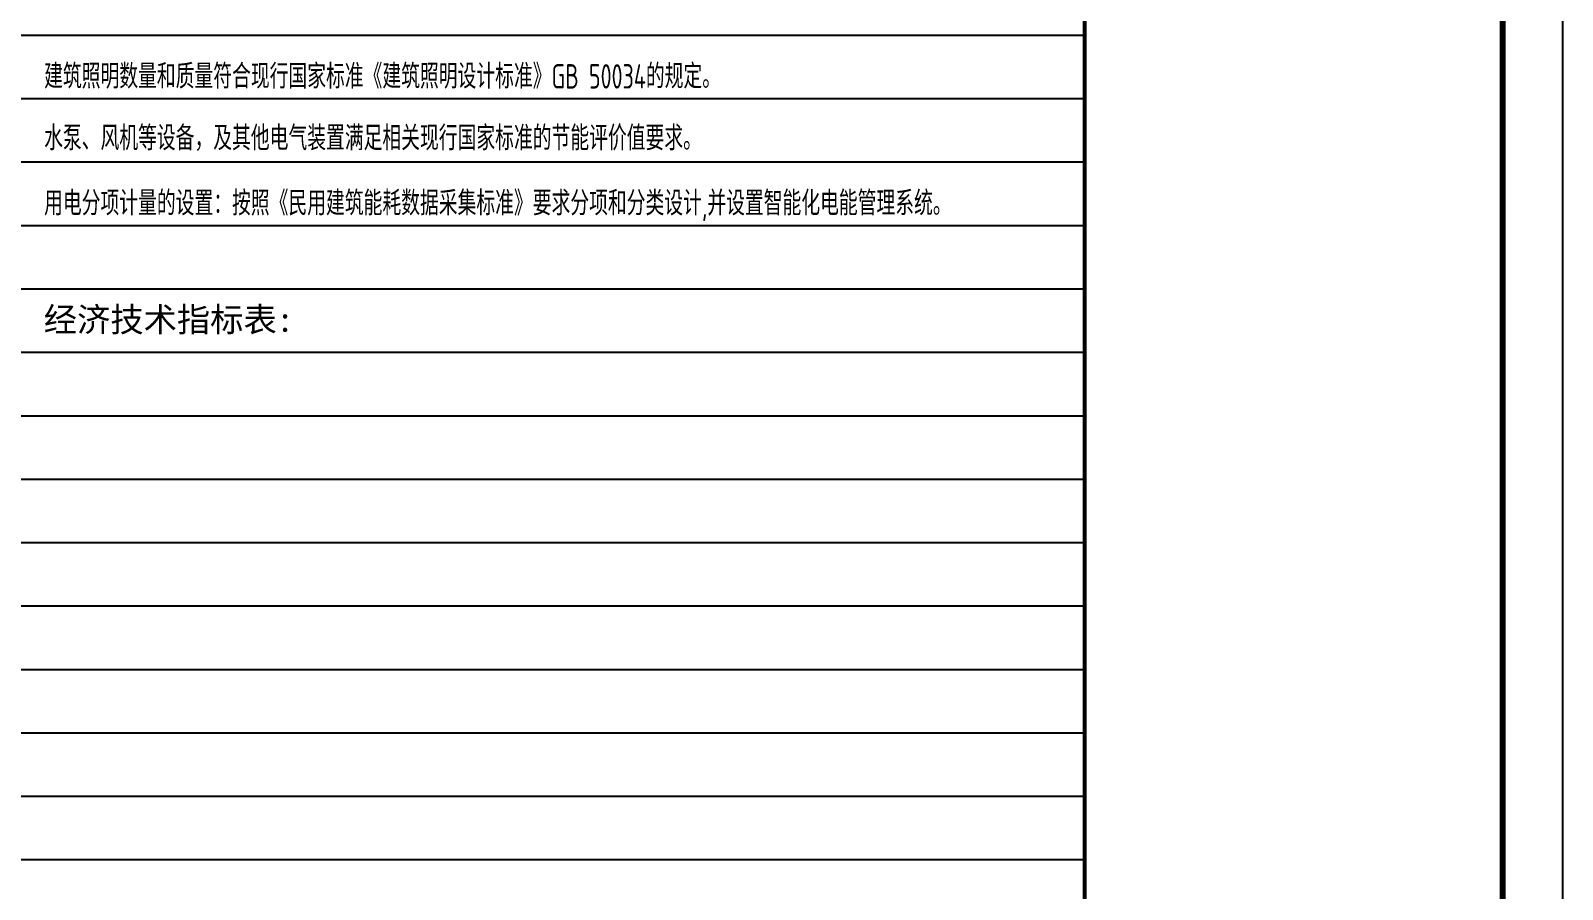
# Model space of a CAD drawing. Extents: x -518115 to 389031, y -231062 to 1628073.
# Drawn here: x 57480 to 83114, y 860537 to 874916 of the extents above; entities that cross this region are included whole.
import ezdxf

# ---------------------------------------------------------------- set-up
doc = ezdxf.new("R2010")
doc.units = 0
doc.header["$LTSCALE"] = 1000
doc.header["$MEASUREMENT"] = 0
doc.layers.add('cr-说明', color=15, linetype='Continuous', lineweight=13)
for name, color, linetype in [('Defpoint', 7, 'Continuous'), ('FLOR-OTLN', 31, 'Continuous'), ('图框', 140, 'Continuous')]:
    doc.layers.add(name, color=color, linetype=linetype)
doc.layers.add('yichutu', color=7, linetype='Continuous', true_color=0xffffff, plot=False)
doc.styles.add('AADRI_ST', font='stedi.shx', dxfattribs={"width": 0.7, "bigfont": 'hztxt.shx'})
doc.styles.add('HT', font='')
doc.styles.get('HT').set_extended_font_data('SimHei')

# ---------------------------------------------------------------- blocks, each defined once
blk = doc.blocks.new('TK')
at = {"layer": '图框'}
blk.add_lwpolyline([(465375, 548714), (549475, 548714), (549475, 489314), (465375, 489314)], close=True, dxfattribs=at)
blk.add_lwpolyline([(465375, 548714), (549475, 548714), (549475, 489314), (465375, 489314)], close=True, dxfattribs=at)
at = {"layer": '图框', "const_width": 100}
blk.add_lwpolyline([(548475, 490314), (548475, 547714), (467875, 547714), (467875, 490314)], close=True, dxfattribs=at)
at = {"layer": '图框', "const_width": 70}
blk.add_lwpolyline([(541480, 490314), (541480, 547714)], dxfattribs=at)
blk = doc.blocks.new('yct-841-594-84100-59399.9999999999-100-1000.0')
at = {"layer": 'yichutu', "color": 7, "true_color": 0xffffff}
blk.add_lwpolyline([(0, 0), (0, 59400), (84100, 59400), (84100, 0)], close=True, dxfattribs=at)

msp = doc.modelspace()

# ---------------------------------------------------------------- linework, layer by layer
at = {"layer": 'Defpoint', "color": 252}
for p, q in [((75119, 901384.2), (75119, 846161.6)), ((75119, 874834.9), (1514.1, 874834.9)), ((75119, 873772.9), (1514.1, 873772.9)), ((75119, 872710.9), (1514.1, 872710.9)), ((75119, 871648.9), (1514.1, 871648.9)), ((75119, 870587), (1514.1, 870587)), ((75119, 869525), (1514.1, 869525)), ((75119, 868463), (1514.1, 868463)), ((75119, 867401), (1514.1, 867401)), ((75119, 866339.1), (1514.1, 866339.1)), ((75119, 865277.1), (1514.1, 865277.1)), ((75119, 864215.1), (1514.1, 864215.1)), ((75119, 863153.2), (1514.1, 863153.2)), ((75119, 862091.2), (1514.1, 862091.2)), ((75119, 861029.2), (1514.1, 861029.2))]:
    msp.add_line(p, q, dxfattribs=at)

# ---------------------------------------------------------------- block references
msp.add_blockref('TK', (-466360.9, 355068.4))
at = {"layer": 'yichutu'}
msp.add_blockref('yct-841-594-84100-59399.9999999999-100-1000.0', (-985.9, 844382.1), dxfattribs=at)

# ---------------------------------------------------------------- texts
at = {"layer": 'cr-说明', "style": 'HT'}
msp.add_text('经济技术指标表:', height=408.45, dxfattribs=at).set_placement((57699.3, 869873.8))
at = {"layer": 'FLOR-OTLN', "color": 4, "style": 'AADRI_ST', "width": 0.77}
for s, p in [('建筑照明数量和质量符合现行国家标准《建筑照明设计标准》GB 50034的规定。', (57706, 873945.8)), ('水泵、风机等设备，及其他电气装置满足相关现行国家标准的节能评价值要求。', (57706, 872911.8)), ('用电分项计量的设置：按照《民用建筑能耗数据采集标准》要求分项和分类设计,并设置智能化电能管理系统。', (57706, 871821.8))]:
    msp.add_text(s, height=408.451, dxfattribs=at).set_placement(p)

doc.saveas('drawing.dxf')
